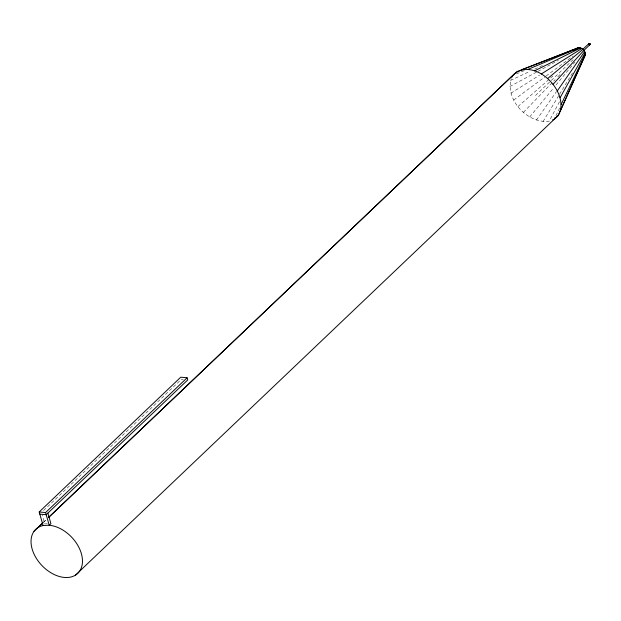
<?xml version="1.0" encoding="UTF-8"?>
<svg xmlns="http://www.w3.org/2000/svg" width="621" height="621" viewBox="0 0 621 621"><rect width="100%" height="100%" fill="white"/><g stroke="black" fill="none" stroke-linecap="round" stroke-linejoin="round"><path stroke-width="0.47" stroke-dasharray="3.1 2.33" d="M559.467 101.774L549.135 121.266C527.586 123.695 505.168 100.113 511.215 78.789M555.974 115.716L559.707 107.883M543.026 121.569L559.094 95.052M559.591 94.221L573.152 71.842M536.404 120.101L556.478 91.551M529.721 116.95L553.552 88.011M555.997 85.038L574.937 62.038M523.433 112.331L555.112 79.635M557.813 76.849L561.182 73.371M43.61 510.516L181.371 379.338L183.187 379.509M43.167 522.595L45.97 519.917M43.548 522.253L45.659 520.251M535.496 95.471L573.874 58.933M517.961 106.571L552.954 75.948M513.691 100.051L545.331 76.577M546.107 76.003L573.121 55.968M510.904 93.22L539.595 75.141M509.794 86.544L537.072 71.842M537.926 71.376L558.38 60.353M510.431 80.474L529.527 71.547M534.735 69.11L542.544 65.453M516.338 73.946L524.341 70.608M47.421 523.798L44.805 523.93L42.267 515.151"/><path stroke-width="0.93" d="M75.576 575.062L558.209 115.522C571.514 92.669 533.579 54.896 512.783 75.428L48.78 517.246M560.561 110.476L585.3 54.951C585.906 51.201 582.203 47.305 578.43 47.708L521.857 69.684M583.453 50.821L589.95 44.634L589.865 43.703L588.63 44.013L589.655 44.914L589.865 43.703L588.941 43.571L582.855 49.292M589.934 44.301L589.865 43.703L588.941 43.571M589.321 44.883L589.865 43.703L589.655 44.914M511.999 77.105L512.783 75.428M585.3 54.951L558.209 115.522L554.312 119.201L552.589 119.892M554.312 119.201L555.143 117.462M561.198 104.406L585.409 53.872M560.088 97.73L585.215 52.692M557.301 90.891L584.718 51.473M553.024 84.378L583.957 50.317M187.115 377.778L45.566 512.566L49.222 525.234A30.429 20.532 46.4 0 1 82.228 564.404A30.429 20.532 46.4 0 1 42.756 566.383A30.429 20.532 46.4 0 1 43.113 525.537L39.201 511.983L180.75 377.195L187.115 377.778L187.736 379.928L46.187 514.708L39.822 514.126M34.039 531.281L42.461 523.262M37.935 527.602L42.849 522.921M48.461 517.572L516.672 71.749L578.43 47.708M576.816 48.733L577.507 48.073M547.559 78.611L582.987 49.292M541.264 74L581.869 48.477M534.58 70.848L580.689 47.918M527.959 69.373L579.509 47.654M572.368 50.58L575.923 49.098M43.113 525.537L49.222 525.234L50.914 523.619L47.871 513.101M39.201 511.983L45.566 512.566"/></g></svg>
